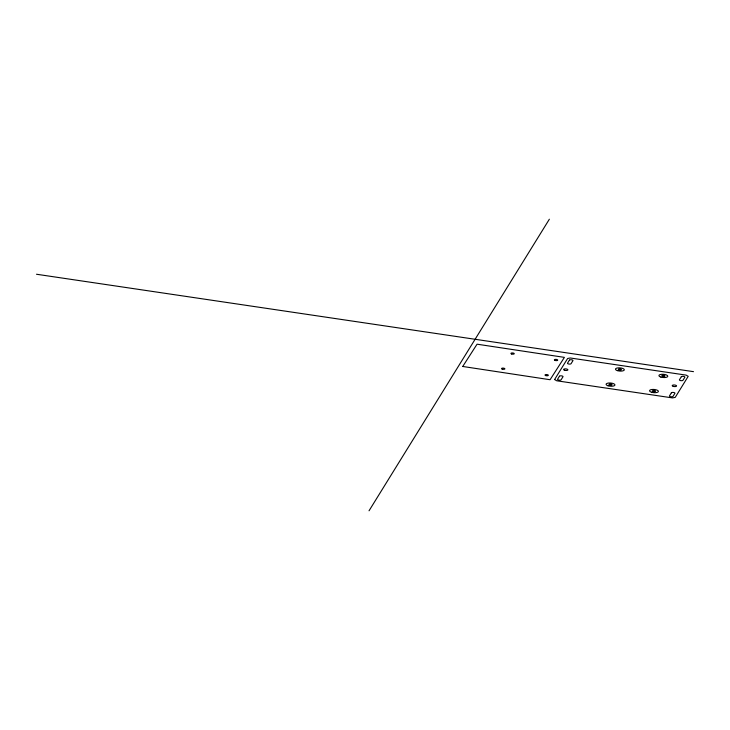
<?xml version="1.0" encoding="UTF-8"?>
<svg xmlns="http://www.w3.org/2000/svg" width="730" height="730" viewBox="0 0 730 730"><rect width="100%" height="100%" fill="white"/><g stroke="black" fill="none" stroke-linecap="round" stroke-linejoin="round"><path stroke-width="1.09" d="M369.033 510.79L549.361 219.21M36.5 274.243L693.5 371.661M554.608 379.536L556.689 380.777L672.567 397.914L675.241 397.357L688.207 376.324L686.127 375.12L570.249 357.983L567.602 358.512L554.617 379.5M462.747 366.469L550.082 379.728L564.399 357.371L477.055 344.186L462.756 366.433M559.454 376.224L557.583 379.253A1.807 0.657 4.6 0 0 558.97 380.129A1.807 0.657 4.6 0 0 561.114 379.773L562.985 376.744A1.807 0.657 4.6 0 0 561.607 375.868A1.807 0.657 4.6 0 0 559.454 376.224M569.409 360.136L567.529 363.166A1.807 0.657 4.6 0 0 568.916 364.042A1.807 0.657 4.6 0 0 571.061 363.686L572.94 360.656A1.807 0.657 4.6 0 0 571.553 359.78A1.807 0.657 4.6 0 0 569.409 360.136M671.372 392.822L669.501 395.852A1.807 0.657 4.6 0 0 670.879 396.728A1.807 0.657 4.6 0 0 673.023 396.372L674.903 393.342A1.807 0.657 4.6 0 0 673.516 392.466A1.807 0.657 4.6 0 0 671.372 392.822M681.318 376.735L679.447 379.764A1.807 0.657 4.6 0 0 680.834 380.64A1.807 0.657 4.6 0 0 682.979 380.284L684.849 377.255A1.807 0.657 4.6 0 0 683.462 376.379A1.807 0.657 4.6 0 0 681.318 376.735M673.242 386.38A2.19 0.794 4.6 0 0 676.573 385.96A2.19 0.794 4.6 0 0 673.352 385.011A2.19 0.794 4.6 0 0 673.242 386.38M564.591 370.265A2.19 0.794 4.6 0 0 567.913 369.845A2.19 0.794 4.6 0 0 564.701 368.896A2.19 0.794 4.6 0 0 564.591 370.265M660.86 377.082A4.462 1.615 4.6 0 0 667.786 376.342A4.462 1.615 4.6 0 0 661.398 374.326A4.462 1.615 4.6 0 0 660.86 377.082M617.407 370.639A4.462 1.615 4.6 0 0 624.323 369.891A4.462 1.615 4.6 0 0 617.936 367.884A4.462 1.615 4.6 0 0 617.407 370.639M651.498 392.229A4.462 1.615 4.6 0 0 658.414 391.49A4.462 1.615 4.6 0 0 652.027 389.473A4.462 1.615 4.6 0 0 651.498 392.229M608.035 385.787A4.462 1.615 4.6 0 0 614.952 385.048A4.462 1.615 4.6 0 0 608.564 383.031A4.462 1.615 4.6 0 0 608.035 385.787M653.113 391.472A1.56 0.566 4.6 0 0 655.531 391.216A1.56 0.566 4.6 0 0 653.295 390.513A1.56 0.566 4.6 0 0 653.113 391.472M609.65 385.029A1.56 0.566 4.6 0 0 612.068 384.774A1.56 0.566 4.6 0 0 609.833 384.062A1.56 0.566 4.6 0 0 609.65 385.029M619.022 369.882A1.56 0.566 4.6 0 0 621.44 369.617A1.56 0.566 4.6 0 0 619.204 368.915A1.56 0.566 4.6 0 0 619.022 369.882M662.484 376.324A1.56 0.566 4.6 0 0 664.902 376.06A1.56 0.566 4.6 0 0 662.667 375.357A1.56 0.566 4.6 0 0 662.484 376.324M545.748 375.594A1.67 0.602 4.6 0 0 548.349 375.311A1.67 0.602 4.6 0 0 545.949 374.563A1.67 0.602 4.6 0 0 545.748 375.594M502.295 369.152A1.67 0.602 4.6 0 0 504.886 368.869A1.67 0.602 4.6 0 0 502.495 368.121A1.67 0.602 4.6 0 0 502.295 369.152M555.119 360.447A1.67 0.602 4.6 0 0 557.72 360.164A1.67 0.602 4.6 0 0 555.32 359.406A1.67 0.602 4.6 0 0 555.119 360.447M511.657 353.995A1.67 0.602 4.6 0 0 514.258 353.721A1.67 0.602 4.6 0 0 511.858 352.964A1.67 0.602 4.6 0 0 511.657 353.995"/></g></svg>
